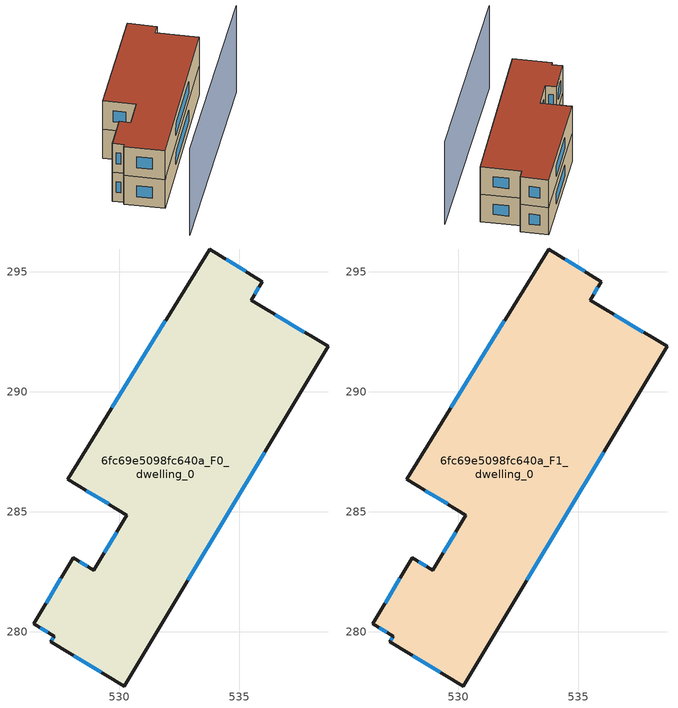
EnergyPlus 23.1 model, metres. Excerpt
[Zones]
6fc69e5098fc640a_F0_dwelling_0
 floor ground (EU_floor_Construction): 535.97,294.59 535.51,293.82 538.72,291.89 530.21,277.74 527.15,279.58 527.29,279.82 526.44,280.33 528.09,283.08 528.95,282.57 530.33,284.86 527.86,286.35 533.77,295.95 z0
 wall outside (EU_wall_Construction): 526.44,280.33 527.29,279.82 527.15,279.58 530.21,277.74 538.72,291.89 535.51,293.82 535.97,294.59 533.77,295.95 527.86,286.35 530.33,284.86 528.95,282.57 528.09,283.08 526.44,280.33 z0:3
 window (EU_Window_Construction): 526.7,280.17 527.03,279.98 / 527.57,282.23 526.95,281.19 / 528.68,282.73 528.36,282.92 / 529.9,284.15 529.38,283.28 / 528.63,285.88 529.56,285.33 / 531.93,292.96 529.7,289.34 / 535.28,295.02 534.45,295.53 / 535.65,294.06 535.83,294.35 / 537.72,292.49 536.51,293.22 / 532.86,282.15 536.07,287.48 / 528.1,279 529.26,278.31 / 527.25,279.74 527.2,279.65 z0.93:2.07
6fc69e5098fc640a_F1_dwelling_0
 floor to 6fc69e5098fc640a_F0_dwelling_0 (EU_floor_Construction): 535.97,294.59 535.5,293.82 538.72,291.89 530.21,277.74 527.15,279.58 527.29,279.82 526.44,280.33 528.09,283.08 528.95,282.57 530.33,284.86 527.86,286.35 533.77,295.95 z3
 wall outside (EU_wall_Construction): 526.44,280.33 527.29,279.82 527.15,279.58 530.21,277.74 538.72,291.89 535.51,293.82 535.97,294.59 533.77,295.95 527.86,286.35 530.33,284.86 528.95,282.57 528.09,283.08 526.44,280.33 z3:6
 window (EU_Window_Construction): 526.7,280.17 527.03,279.98 / 527.57,282.23 526.95,281.19 / 528.68,282.73 528.36,282.92 / 529.9,284.15 529.38,283.28 / 528.63,285.88 529.56,285.33 / 531.93,292.96 529.7,289.34 / 535.28,295.02 534.45,295.53 / 535.65,294.06 535.83,294.35 / 537.72,292.49 536.51,293.22 / 532.86,282.15 536.07,287.48 / 528.1,279 529.26,278.31 / 527.25,279.74 527.2,279.65 z3.93:5.07
 roof outside (EU_roof_Construction): 530.21,277.74 538.72,291.89 535.51,293.82 535.97,294.59 533.77,295.95 527.86,286.35 530.33,284.86 528.95,282.57 528.09,283.08 526.44,280.33 527.29,279.82 527.15,279.58 z6
shading: 530.76,273.46 541.76,291.1 z0:9
[Building]
EU S2 Campaign: North Axis=0; Terrain=City; Solar Distribution=FullExterior
[Site:Location]
Montreal-Trudeau.Intl.AP: Latitude=45.4667; Longitude=-73.75; Time Zone=-5; Elevation=36
[SizingPeriod:WeatherFileDays]
AnnualSizingPeriod: Begin Month=1; Begin Day of Month=1; End Month=12; End Day of Month=31; Day of Week for Start Day=Monday; Use Weather File Daylight Saving Period=No; Use Weather File Rain and Snow Indicators=No
[MATERIAL]
EU_InternalMass_Material: Roughness=MediumRough; Thickness=0.1; Conductivity=1; Density=1800; Specific Heat=900; Thermal Absorptance=0.9; Solar Absorptance=0.7; Visible Absorptance=0.7
[MATERIAL:NOMASS] Roughness=MediumRough; Thermal Absorptance=0.9; Solar Absorptance=0.7; Visible Absorptance=0.7
Name | Thermal Resistance
EU_wall_NoMass; EU_floor_NoMass | 1.51479
EU_roof_NoMass | 2.84114
[WINDOWMATERIAL:SIMPLEGLAZINGSYSTEM]
EU_Window_SimpleGlazing: UFactor=3.53504; Solar Heat Gain Coefficient=0.8; Visible Transmittance=0.8
[CONSTRUCTION]
EU_wall_Construction: EU_wall_NoMass
EU_roof_Construction: EU_roof_NoMass
EU_floor_Construction: EU_floor_NoMass
EU_Window_Construction: EU_Window_SimpleGlazing
EU_InternalMass_Construction: EU_InternalMass_Material
[ZONE] Type=1; Multiplier=1; Ceiling Height=autocalculate; Floor Area=autocalculate; Part of Total Floor Area=Yes
Name | Volume
6fc69e5098fc640a_F0_dwelling_0 | 281.419
6fc69e5098fc640a_F1_dwelling_0 | 281.418
[INTERNALMASS] Construction=EU_InternalMass_Construction; Surface Area=93.8064
Name | Zone or ZoneList
6fc69e5098fc640a_F0_dwelling_0_EU_InternalMass | 6fc69e5098fc640a_F0_dwelling_0
6fc69e5098fc640a_F1_dwelling_0_EU_InternalMass | 6fc69e5098fc640a_F1_dwelling_0
[OTHEREQUIPMENT] Fuel Type=Electricity; Design Level Calculation Method=Watts/Area; Power per Zone Floor Area=1; Fraction Latent=0; Fraction Radiant=0; Fraction Lost=0; Carbon Dioxide Generation Rate=0; EndUse Subcategory=EU_Step8_InternalGains
Name | Zone or ZoneList or Space or SpaceList | Schedule
EU_Step8_InternalGain_6fc69e5098fc640a_F0_dwelling_0_f000 | 6fc69e5098fc640a_F0_dwelling_0 | EU_Step8_GainSchedule_6fc69e5098fc640a_F0_dwelling_0_f000
EU_Step8_InternalGain_6fc69e5098fc640a_F1_dwelling_0_f000 | 6fc69e5098fc640a_F1_dwelling_0 | EU_Step8_GainSchedule_6fc69e5098fc640a_F1_dwelling_0_f000
[ZONEVENTILATION:DESIGNFLOWRATE] Schedule=EU_AlwaysOn; Design Flow Rate Calculation Method=AirChanges/Hour; Air Changes per Hour=0.775154; Ventilation Type=Natural; Fan Pressure Rise=0; Fan Total Efficiency=1; Constant Term Coefficient=1; Temperature Term Coefficient=0; Velocity Term Coefficient=0; Velocity Squared Term Coefficient=0; Minimum Indoor Temperature=-100; Maximum Indoor Temperature=100; Delta Temperature=-100; Minimum Outdoor Temperature=-100; Maximum Outdoor Temperature=100; Maximum Wind Speed=40
Name | Zone or ZoneList or Space or SpaceList
EU_ConstantAir_6fc69e5098fc640a_F0_dwelling_0 | 6fc69e5098fc640a_F0_dwelling_0
EU_ConstantAir_6fc69e5098fc640a_F1_dwelling_0 | 6fc69e5098fc640a_F1_dwelling_0
[HVACTEMPLATE:THERMOSTAT] Constant Heating Setpoint=20; Constant Cooling Setpoint=50
EU_HeatOnly_6fc69e5098fc640a_F0_dwelling_0; EU_HeatOnly_6fc69e5098fc640a_F1_dwelling_0
[HVACTEMPLATE:ZONE:IDEALLOADSAIRSYSTEM] System Availability Schedule=EU_AlwaysOn; Maximum Heating Supply Air Temperature=50; Minimum Cooling Supply Air Temperature=13; Maximum Heating Supply Air Humidity Ratio=0.0156; Minimum Cooling Supply Air Humidity Ratio=0.0077; Heating Limit=NoLimit; Cooling Limit=NoLimit; Heating Availability Schedule=EU_AlwaysOn; Cooling Availability Schedule=EU_CoolingOff; Dehumidification Control Type=ConstantSensibleHeatRatio; Cooling Sensible Heat Ratio=0.7; Dehumidification Setpoint=60; Humidification Control Type=None; Humidification Setpoint=30; Outdoor Air Method=None; Outdoor Air Flow Rate per Person=0.00944; Outdoor Air Flow Rate per Zone Floor Area=0; Outdoor Air Flow Rate per Zone=0; Demand Controlled Ventilation Type=None; Outdoor Air Economizer Type=NoEconomizer; Heat Recovery Type=None; Sensible Heat Recovery Effectiveness=0.7; Latent Heat Recovery Effectiveness=0.65
Name | Template Thermostat
6fc69e5098fc640a_F0_dwelling_0 | EU_HeatOnly_6fc69e5098fc640a_F0_dwelling_0
6fc69e5098fc640a_F1_dwelling_0 | EU_HeatOnly_6fc69e5098fc640a_F1_dwelling_0
[SIZING:ZONE] Zone Cooling Design Supply Air Temperature Input Method=SupplyAirTemperature; Zone Cooling Design Supply Air Temperature=13; Zone Heating Design Supply Air Temperature Input Method=SupplyAirTemperature; Zone Heating Design Supply Air Temperature=50; Zone Cooling Design Supply Air Humidity Ratio=0.008; Zone Heating Design Supply Air Humidity Ratio=0.008; Cooling Design Air Flow Method=DesignDay; Cooling Design Air Flow Rate=0; Cooling Minimum Air Flow per Zone Floor Area=0.000762; Cooling Minimum Air Flow=0; Cooling Minimum Air Flow Fraction=0.2; Heating Design Air Flow Method=DesignDay; Heating Design Air Flow Rate=0; Heating Maximum Air Flow per Zone Floor Area=0.002032; Heating Maximum Air Flow=0.141576; Heating Maximum Air Flow Fraction=0.3; Account for Dedicated Outdoor Air System=No; Dedicated Outdoor Air System Control Strategy=NeutralSupplyAir; Dedicated Outdoor Air Low Setpoint Temperature for Design=autosize; Dedicated Outdoor Air High Setpoint Temperature for Design=autosize; Zone Load Sizing Method=Sensible Load Only No Latent Load; Zone Latent Cooling Design Supply Air Humidity Ratio Input Method=HumidityRatioDifference; Zone Cooling Design Supply Air Humidity Ratio Difference=0.005; Zone Latent Heating Design Supply Air Humidity Ratio Input Method=HumidityRatioDifference; Zone Humidification Design Supply Air Humidity Ratio Difference=0.005
6fc69e5098fc640a_F0_dwelling_0; 6fc69e5098fc640a_F1_dwelling_0
[SCHEDULE:CONSTANT]
Name | Hourly Value
EU_AlwaysOn | 1
EU_CoolingOff | 0
[SCHEDULE:FILE] Column Number=1; Rows to Skip at Top=0; Number of Hours of Data=8760; Column Separator=Comma; Interpolate to Timestep=No; Minutes per Item=60; Adjust Schedule for Daylight Savings=Yes
Name | File
EU_Step8_GainSchedule_6fc69e5098fc640a_F0_dwelling_0_f000 | ../../schedules/6fc69e5098fc640a/6fc69e5098fc640a_F0_dwelling_0_f000_gain.csv
EU_Step8_GainSchedule_6fc69e5098fc640a_F1_dwelling_0_f000 | ../../schedules/6fc69e5098fc640a/6fc69e5098fc640a_F1_dwelling_0_f000_gain.csv
